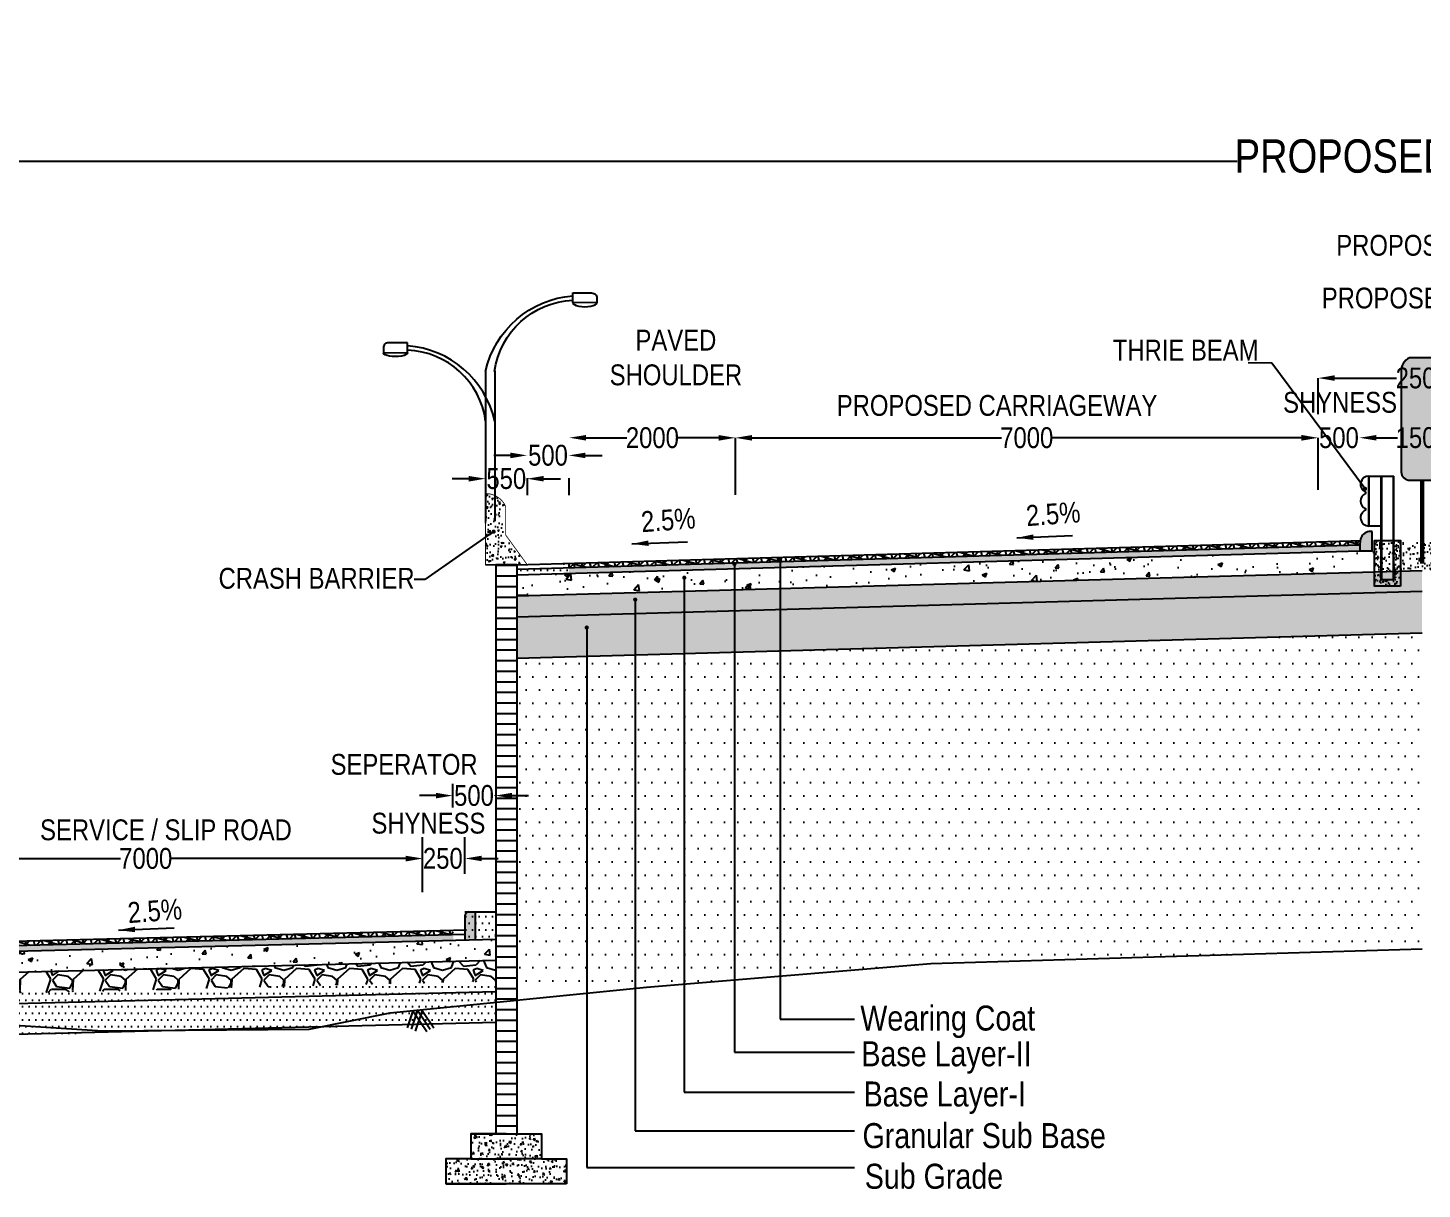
# Model space of a CAD drawing. Header units: millimetres. Extents: x 207528 to 778454, y -364692 to 101323.
# Drawn here: x 392810 to 409558, y 10590 to 24533 of the extents above; entities that cross this region are included whole.
import ezdxf

# ---------------------------------------------------------------- set-up
doc = ezdxf.new("R2010")
doc.units = ezdxf.units.MM
for name, color, linetype in [('Dim', 253, 'Continuous'), ('Dimension', 253, 'Continuous'), ('hatch', 253, 'Continuous')]:
    doc.layers.add(name, color=color, linetype=linetype)
doc.styles.add('DIM', font='ARIALN.TTF', dxfattribs={"height": 250})
doc.styles.add('STRIP PLAN STYLE', font='ARIALN.TTF')
doc.dimstyles.new('DIM', dxfattribs={"dimtxt": 250, "dimasz": 200, "dimexe": 0.18, "dimexo": 0.0625, "dimgap": 0.09, "dimtad": 0, "dimtih": 1, "dimtoh": 1, "dimdec": 0, "dimzin": 0, "dimdsep": 46, "dimtxsty": 'DIM', "dimcen": 0.09, "dimclrd": 256, "dimclrt": 7, "dimadec": 0, "dimazin": 0, "dimtfac": 1, "dimtdec": 0, "dimtofl": 0, "dimtmove": 0, "dimatfit": 3, "dimfxl": 1, "dimtolj": 1, "dimtzin": 0, "dimarcsym": 0})
doc.dimstyles.new('new', dxfattribs={"dimtxt": 150, "dimasz": 150, "dimexe": 100, "dimexo": 0.1, "dimgap": 0.09, "dimtad": 0, "dimtih": 1, "dimtoh": 1, "dimdec": 0, "dimzin": 0, "dimdsep": 46, "dimtxsty": 'DIM', "dimcen": 0.09, "dimclrd": 256, "dimclrt": 252, "dimadec": 0, "dimazin": 0, "dimtfac": 1, "dimtdec": 0, "dimtofl": 0, "dimtmove": 0, "dimatfit": 3, "dimfxl": 1, "dimtolj": 1, "dimtzin": 0, "dimlwd": -1, "dimarcsym": 0})

# ---------------------------------------------------------------- blocks, each defined once
blk = doc.blocks.new('*D176')
at = {"layer": 'Defpoints', "color": 0, "transparency": 16777216}
for p in [(401309, 19611), (401309, 18925), (408309, 18986)]:
    blk.add_point(p, dxfattribs=at)
at = {"layer": 'Dim', "color": 0, "lineweight": -2, "transparency": 16777216}
for p, q in [((401309, 18925), (401309, 19611)), ((408309, 18986), (408309, 19611))]:
    blk.add_line(p, q, dxfattribs=at)
at = {"layer": 'Dim', "lineweight": -2, "transparency": 16777216}
for p, q in [((401509, 19611), (404504, 19611)), ((408109, 19611), (405114, 19611))]:
    blk.add_line(p, q, dxfattribs=at)
at = {"layer": 'Dim', "transparency": 16777216}
for points in [[(401509, 19644), (401509, 19577), (401309, 19611)], [(408109, 19644), (408109, 19577), (408309, 19611)]]:
    blk.add_solid(points, dxfattribs=at)
at = {"layer": 'Dim', "color": 7, "transparency": 16777216, "insert": (404809, 19611), "char_height": 250, "attachment_point": 5, "style": 'DIM'}
blk.add_mtext('\\A1;7000', dxfattribs=at)
blk = doc.blocks.new('*D177')
at = {"layer": 'Defpoints', "color": 0, "transparency": 16777216}
for p in [(399315, 19612), (399315, 19612), (401309, 19611)]:
    blk.add_point(p, dxfattribs=at)
at = {"layer": 'Dim', "color": 0, "lineweight": -2, "transparency": 16777216}
for p, q in [((399315, 19612), (399315, 19612)), ((401309, 19611), (401309, 19611))]:
    blk.add_line(p, q, dxfattribs=at)
at = {"layer": 'Dim', "lineweight": -2, "transparency": 16777216}
for p, q in [((399515, 19612), (400004, 19611)), ((401109, 19611), (400619, 19611))]:
    blk.add_line(p, q, dxfattribs=at)
at = {"layer": 'Dim', "transparency": 16777216}
for points in [[(399515, 19645), (399515, 19578), (399315, 19612)], [(401109, 19644), (401109, 19577), (401309, 19611)]]:
    blk.add_solid(points, dxfattribs=at)
at = {"layer": 'Dim', "color": 7, "transparency": 16777216, "insert": (400312, 19611), "char_height": 250, "attachment_point": 5, "style": 'DIM'}
blk.add_mtext('\\A1;2000', dxfattribs=at)
blk = doc.blocks.new('*D178')
at = {"layer": 'Defpoints', "color": 0, "transparency": 16777216}
for p in [(398307, 19120), (398307, 19023), (398807, 19023)]:
    blk.add_point(p, dxfattribs=at)
at = {"layer": 'Dim', "lineweight": -2, "transparency": 16777216}
for p, q in [((398107, 19120), (397907, 19120)), ((399007, 19120), (399207, 19120))]:
    blk.add_line(p, q, dxfattribs=at)
at = {"layer": 'Dim', "color": 0, "lineweight": -2, "transparency": 16777216}
for p, q in [((398307, 19118), (398307, 19120)), ((398807, 19118), (398807, 19120))]:
    blk.add_line(p, q, dxfattribs=at)
at = {"layer": 'Dim', "transparency": 16777216}
for points in [[(398107, 19153), (398107, 19086), (398307, 19120)], [(399007, 19153), (399007, 19086), (398807, 19120)]]:
    blk.add_solid(points, dxfattribs=at)
at = {"layer": 'Dim', "color": 7, "transparency": 16777216, "insert": (398557, 19120), "char_height": 250, "attachment_point": 5, "style": 'DIM'}
blk.add_mtext('\\A1;550', dxfattribs=at)
blk = doc.blocks.new('*D192')
at = {"layer": 'Defpoints', "color": 0, "transparency": 16777216}
for p in [(398807, 19400), (398807, 19126), (399308, 19126)]:
    blk.add_point(p, dxfattribs=at)
at = {"layer": 'Dim', "lineweight": -2, "transparency": 16777216}
for p, q in [((398607, 19400), (398407, 19400)), ((399508, 19400), (399708, 19400))]:
    blk.add_line(p, q, dxfattribs=at)
at = {"layer": 'Dim', "color": 0, "lineweight": -2, "transparency": 16777216}
for p, q in [((398807, 19399), (398807, 19400)), ((399308, 19399), (399308, 19400))]:
    blk.add_line(p, q, dxfattribs=at)
at = {"layer": 'Dim', "transparency": 16777216}
for points in [[(398607, 19433), (398607, 19366), (398807, 19400)], [(399508, 19433), (399508, 19366), (399308, 19400)]]:
    blk.add_solid(points, dxfattribs=at)
at = {"layer": 'Dim', "color": 7, "transparency": 16777216, "insert": (399058, 19400), "char_height": 250, "attachment_point": 5, "style": 'DIM'}
blk.add_mtext('\\A1;500', dxfattribs=at)
blk = doc.blocks.new('*D171')
at = {"layer": 'Defpoints', "color": 0, "transparency": 16777216}
for p in [(432058, 22934), (387058, 22667), (432058, 22670)]:
    blk.add_point(p, dxfattribs=at)
at = {"layer": 'Dim', "color": 0, "lineweight": -2, "transparency": 16777216}
for p, q in [((387058, 22667), (387058, 22935)), ((432058, 22670), (432058, 22935))]:
    blk.add_line(p, q, dxfattribs=at)
at = {"layer": 'Dim', "lineweight": -2, "transparency": 16777216}
for p, q in [((387258, 22934), (407337, 22934)), ((431858, 22934), (414683, 22934))]:
    blk.add_line(p, q, dxfattribs=at)
at = {"layer": 'Dim', "transparency": 16777216}
for points in [[(387258, 22968), (387258, 22901), (387058, 22934)], [(431858, 22968), (431858, 22901), (432058, 22934)]]:
    blk.add_solid(points, dxfattribs=at)
at = {"layer": 'Dim', "color": 7, "transparency": 16777216, "insert": (411010, 22934), "char_height": 400, "attachment_point": 5, "style": 'STRIP PLAN STYLE'}
blk.add_mtext('\\A1;PROPOSED RIGHT OF WAY (45m)', dxfattribs=at)
blk = doc.blocks.new('*D179')
at = {"layer": 'Defpoints', "color": 0, "transparency": 16777216}
for p in [(410809, 20328), (408309, 19893), (410809, 19893)]:
    blk.add_point(p, dxfattribs=at)
at = {"layer": 'Dim', "color": 0, "lineweight": -2, "transparency": 16777216}
for p, q in [((408309, 19893), (408309, 20328)), ((410809, 19893), (410809, 20328))]:
    blk.add_line(p, q, dxfattribs=at)
at = {"layer": 'Dim', "lineweight": -2, "transparency": 16777216}
for p, q in [((408509, 20328), (409252, 20328)), ((410609, 20328), (409867, 20328))]:
    blk.add_line(p, q, dxfattribs=at)
at = {"layer": 'Dim', "transparency": 16777216}
for points in [[(408509, 20362), (408509, 20295), (408309, 20328)], [(410609, 20362), (410609, 20295), (410809, 20328)]]:
    blk.add_solid(points, dxfattribs=at)
at = {"layer": 'Dim', "color": 7, "transparency": 16777216, "insert": (409559, 20328), "char_height": 250, "attachment_point": 5, "style": 'DIM'}
blk.add_mtext('\\A1;2500', dxfattribs=at)
blk = doc.blocks.new('*D181')
at = {"layer": 'Defpoints', "color": 0, "transparency": 16777216}
for p in [(408309, 19611), (408309, 19425), (408809, 19425)]:
    blk.add_point(p, dxfattribs=at)
at = {"layer": 'Dim', "lineweight": -2, "transparency": 16777216}
for p, q in [((408109, 19611), (407909, 19611)), ((409009, 19611), (409209, 19611))]:
    blk.add_line(p, q, dxfattribs=at)
at = {"layer": 'Dim', "color": 0, "lineweight": -2, "transparency": 16777216}
for p, q in [((408309, 19610), (408309, 19611)), ((408809, 19610), (408809, 19611))]:
    blk.add_line(p, q, dxfattribs=at)
at = {"layer": 'Dim', "transparency": 16777216}
for points in [[(408109, 19645), (408109, 19578), (408309, 19611)], [(409009, 19645), (409009, 19578), (408809, 19611)]]:
    blk.add_solid(points, dxfattribs=at)
at = {"layer": 'Dim', "color": 7, "transparency": 16777216, "insert": (408559, 19611), "char_height": 250, "attachment_point": 5, "style": 'DIM'}
blk.add_mtext('\\A1;500', dxfattribs=at)
blk = doc.blocks.new('*D182')
at = {"layer": 'Defpoints', "color": 0, "transparency": 16777216}
for p in [(408809, 19612), (408809, 19425), (410309, 19425)]:
    blk.add_point(p, dxfattribs=at)
at = {"layer": 'Dim', "color": 0, "lineweight": -2, "transparency": 16777216}
for p, q in [((408809, 19611), (408809, 19612)), ((410309, 19610), (410309, 19611))]:
    blk.add_line(p, q, dxfattribs=at)
at = {"layer": 'Dim', "lineweight": -2, "transparency": 16777216}
for p, q in [((409009, 19612), (409263, 19612)), ((410109, 19611), (409855, 19611))]:
    blk.add_line(p, q, dxfattribs=at)
at = {"layer": 'Dim', "transparency": 16777216}
for points in [[(409009, 19645), (409009, 19579), (408809, 19612)], [(410109, 19645), (410109, 19578), (410309, 19611)]]:
    blk.add_solid(points, dxfattribs=at)
at = {"layer": 'Dim', "color": 7, "transparency": 16777216, "insert": (409559, 19612), "char_height": 250, "attachment_point": 5, "style": 'DIM'}
blk.add_mtext('\\A1;1500', dxfattribs=at)
blk = doc.blocks.new('*D172')
at = {"layer": 'Defpoints', "color": 0, "transparency": 16777216}
for p in [(398424, 15315), (397914, 14967), (398424, 14967)]:
    blk.add_point(p, dxfattribs=at)
at = {"layer": 'Dim', "lineweight": -2, "transparency": 16777216}
for p, q in [((397714, 15315), (397514, 15315)), ((398624, 15315), (398824, 15315))]:
    blk.add_line(p, q, dxfattribs=at)
at = {"layer": 'Dim', "color": 0, "lineweight": -2, "transparency": 16777216}
for p, q in [((397914, 15314), (397914, 15315)), ((398424, 15314), (398424, 15315))]:
    blk.add_line(p, q, dxfattribs=at)
at = {"layer": 'Dim', "transparency": 16777216}
for points in [[(397714, 15348), (397714, 15282), (397914, 15315)], [(398624, 15348), (398624, 15282), (398424, 15315)]]:
    blk.add_solid(points, dxfattribs=at)
at = {"layer": 'Dim', "color": 7, "transparency": 16777216, "insert": (398169, 15315), "char_height": 250, "attachment_point": 5, "style": 'DIM'}
blk.add_mtext('\\A1;500', dxfattribs=at)
blk = doc.blocks.new('*D173')
at = {"layer": 'Defpoints', "color": 0, "transparency": 16777216}
for p in [(391069, 14559), (391069, 14156), (397552, 14156)]:
    blk.add_point(p, dxfattribs=at)
at = {"layer": 'Dim', "color": 0, "lineweight": -2, "transparency": 16777216}
for p, q in [((391069, 14156), (391069, 14559)), ((397552, 14156), (397552, 14559))]:
    blk.add_line(p, q, dxfattribs=at)
at = {"layer": 'Dim', "lineweight": -2, "transparency": 16777216}
for p, q in [((391269, 14559), (393921, 14559)), ((397352, 14559), (394531, 14559))]:
    blk.add_line(p, q, dxfattribs=at)
at = {"layer": 'Dim', "transparency": 16777216}
for points in [[(391269, 14592), (391269, 14525), (391069, 14559)], [(397352, 14592), (397352, 14525), (397552, 14559)]]:
    blk.add_solid(points, dxfattribs=at)
at = {"layer": 'Dim', "color": 7, "transparency": 16777216, "insert": (394226, 14559), "char_height": 250, "attachment_point": 5, "style": 'DIM'}
blk.add_mtext('\\A1;7000', dxfattribs=at)
blk = doc.blocks.new('DDD')
for p, q in [((1867358, -106507), (1867129, -106509)), ((1867359, -106625), (1867358, -106507)), ((1867070, -106568), (1867071, -106627)), ((1867071, -106627), (1867359, -106625)), ((1868297, -107444), (1868295, -109214)), ((1868407, -107450), (1868407, -109214))]:
    blk.add_line(p, q)
for centre, major_axis, start_param, end_param in [((1867129, -106568), (41.7, 41.7), 0.793568, 2.364365), ((1867273, -107703), (-822, 822), 4.14637, 5.423964), ((1867323, -107580), (-343, 922), 4.488864, 5.890241)]:
    blk.add_ellipse(centre, major_axis=major_axis, ratio=1, start_param=start_param, end_param=end_param)
at = {"extrusion": (0, 0, -1)}
blk.add_ellipse((1867215, -106626), major_axis=(144, 1), ratio=0.331897, start_param=0, end_param=3.141593, dxfattribs=at)
blk = doc.blocks.new('DUAL LIGHT')
for p, q in [((1621822, -144545), (1621823, -144427)), ((1621823, -144427), (1622052, -144429)), ((1622110, -144488), (1622110, -144547)), ((1622110, -144547), (1621822, -144545)), ((1620884, -145364), (1620885, -146570)), ((1620774, -145370), (1620774, -146570))]:
    blk.add_line(p, q)
at = {"extrusion": (0, 0, -1)}
for centre, major_axis, start_param, end_param in [((1621908, -145623), (822, 822), 4.14637, 5.423964), ((1621858, -145500), (343, 922), 4.488864, 5.890241), ((1622052, -144487), (-41.7, 41.7), 0.793568, 2.364365)]:
    blk.add_ellipse(centre, major_axis=major_axis, ratio=1, start_param=start_param, end_param=end_param, dxfattribs=at)
blk.add_ellipse((1621966, -144546), major_axis=(-144, 1), ratio=0.331897, start_param=0, end_param=3.141593)
blk.add_blockref('DDD', (-247523, -37321))
blk = doc.blocks.new('*D196')
at = {"layer": 'Defpoints', "color": 0, "transparency": 16777216}
for p in [(398061, 14560), (397550, 14243), (398061, 14243)]:
    blk.add_point(p, dxfattribs=at)
at = {"layer": 'Dim', "lineweight": -2, "transparency": 16777216}
for p, q in [((397350, 14560), (397150, 14560)), ((398261, 14560), (398461, 14560))]:
    blk.add_line(p, q, dxfattribs=at)
at = {"layer": 'Dim', "color": 0, "lineweight": -2, "transparency": 16777216}
for p, q in [((397550, 14559), (397550, 14560)), ((398061, 14559), (398061, 14560))]:
    blk.add_line(p, q, dxfattribs=at)
at = {"layer": 'Dim', "transparency": 16777216}
for points in [[(397350, 14593), (397350, 14527), (397550, 14560)], [(398261, 14593), (398261, 14527), (398061, 14560)]]:
    blk.add_solid(points, dxfattribs=at)
at = {"layer": 'Dim', "color": 7, "transparency": 16777216, "insert": (397795, 14560), "char_height": 250, "attachment_point": 5, "style": 'DIM'}
blk.add_mtext('\\A1;250', dxfattribs=at)
blk = doc.blocks.new('thrie pole')
at = {"true_color": 0x939598}
h = blk.add_hatch(dxfattribs=at)
h.set_pattern_fill('AR-CONC', color=252, scale=0.7)
h.paths.add_polyline_path([(1314319, 54509), (1314169, 54509), (1314169, 54977), (1314089, 54977), (1314089, 54429), (1314399, 54429), (1314399, 54977), (1314319, 54977)])
for points in [[(1314019, 55151), (1314019, 55751)], [(1314019, 55351), (1314019, 55751)], [(1314019, 55751), (1314319, 55751)], [(1314024, 55151), (1314024, 55751)], [(1314024, 55351), (1314024, 55751)], [(1314169, 54509), (1314169, 55751)], [(1314174, 54509), (1314174, 55751)], [(1314314, 54509), (1314314, 55751)], [(1314319, 54509), (1314319, 55751)], [(1314169, 55151), (1314019, 55151)], [(1314174, 54509), (1314169, 54509)], [(1314169, 54509), (1314319, 54509)]]:
    blk.add_lwpolyline(points)
blk.add_lwpolyline([(1314399, 54429), (1314089, 54429), (1314089, 54977), (1314399, 54977)], close=True)
for centre, radius, start, end in [((1314019, 55651), 100, 90, 245.38), ((1314019, 55451), 100, 114.62, 245.38), ((1313973, 55551), 10, 294.62, 65.38), ((1314019, 55251), 100, 114.62, 270), ((1313973, 55351), 10, 294.62, 65.38)]:
    blk.add_arc(centre, radius, start, end)

msp = doc.modelspace()

# ---------------------------------------------------------------- hatches: boundary and pattern name
at = {"true_color": 0x636466}
h = msp.add_hatch(color=251, dxfattribs=at)
h.dxf.hatch_style = 1
h.paths.add_polyline_path([(408956.4, 18484.8), (408918.3, 18484.8, 0.2904632), (408818.5, 18396.3), (408809.4, 18332.9), (408809.9, 18332.9), (408809.9, 18252.9), (408956.3, 18254)])
h = msp.add_hatch()
h.set_pattern_fill('GOST_GLASS', color=41, scale=5)
h.set_pattern_definition([(45, (333710.013, -49310.318), (42.426407, -4e-15), [25, -35]), (45, (333720.62, -49310.318), (42.426407, -4e-15), [10, -50]), (45, (333710.013, -49299.712), (42.426407, -4e-15), [10, -50])])
h.paths.add_polyline_path([(408811.2, 18255), (408811.2, 18325.1), (399308.4, 18051.5), (399308.4, 17982.2)])
h = msp.add_hatch()
h.set_pattern_fill('AR-SAND', color=45, scale=2.5)
h.set_pattern_definition([(37.5, (-24541.92, -49932.92), (-4.000078, 122.35331), [0, -96.52, 0, -107.95, 0, -103.1875]), (7.5, (-24541.92, -49932.92), (112.38082, 179.206275), [0, -52.07, 0, -86.995, 0, -33.3375]), (327.5, (-24620.03, -49932.92), (197.748093, 0.359296), [0, -31.75, 0, -114.3, 0, -149.225]), (317.5, (-24620.03, -49932.92), (190.88911, 55.73233), [0, -15.875, 0, -74.93, 0, -85.725])])
h.paths.add_polyline_path([(408956.4, 18369.4), (410161.3, 18369.4), (410155.7, 18005.1), (409557.8, 18018.9), (408962.1, 18005.2)])
at = {"ltscale": 0.1}
h = msp.add_hatch(dxfattribs=at)
h.set_pattern_fill('LINE', color=256, scale=40, style=0)
h.set_pattern_definition([(0, (336454.91, 96311.76), (0, 127), [])])
h.paths.add_polyline_path([(398681.9, 18087.5), (398431.9, 18087.5), (398431.9, 12703.7), (398681.9, 12742.6)])
h.paths.add_polyline_path([(398681.9, 12742.6), (398431.9, 12703.7), (398431.9, 11253.1), (398681.9, 11253.1)])
h = msp.add_hatch(color=256)
h.dxf.hatch_style = 1
h.paths.add_polyline_path([(398058.4, 13869.5, -0.4142136), (398108.4, 13919.5), (398181.6, 13919.5), (398181.6, 13583.8), (398058.4, 13580.6)])
h = msp.add_hatch()
h.set_pattern_fill('GOST_GLASS', color=41, scale=5)
h.set_pattern_definition([(45, (296822.163, 1.86), (42.426407, -4e-15), [25, -35]), (45, (296832.77, 1.86), (42.426407, -4e-15), [10, -50]), (45, (296822.163, 12.466), (42.426407, -4e-15), [10, -50])])
h.paths.add_polyline_path([(397922.7, 13647.3), (397922.7, 13577.3), (392343.6, 13437.8), (392097.2, 13457.4), (391699, 13491.7)])
h.paths.add_polyline_path([(390558.4, 13463.2), (391699, 13491.7), (392097.2, 13457.4), (392343.6, 13437.8), (390558.4, 13393.1)])
at = {"layer": 'Dim'}
h = msp.add_hatch(color=124, dxfattribs=at)
h.dxf.hatch_style = 1
edge = h.paths.add_edge_path()
edge.add_line((409808.4, 19201.7), (409808.4, 20401.7))
edge.add_arc((409616.2, 20403.3), 192.2, 359.51681, 421.33401)
edge.add_line((409708.4, 20572), (409408.4, 20572))
edge.add_arc((409471.2, 20420.6), 163.9, 112.53079, 186.6184)
edge.add_line((409308.4, 20401.7), (409308.4, 19201.7))
edge.add_arc((409408.4, 19201.7), 100, 180, 270)
edge.add_line((409408.4, 19101.7), (409708.4, 19101.7))
edge.add_arc((409708.4, 19201.7), 100, 270, 360)
h = msp.add_hatch(dxfattribs=at)
h.set_pattern_fill('AR-CONC', color=256)
h.set_pattern_definition([(50, (334454.79, 96274.26), (182.18467, -15.93909), [19.05, -209.55]), (355, (334454.79, 96274.26), (-35.24342, 191.05685), [15.24, -167.6406]), (100.45144, (334469.97, 96272.93), (146.94125, 175.11775), [16.19, -178.09024]), (46.1842, (334454.79, 96325.06), (271.07904, -42.04233), [28.575, -314.325]), (96.63556, (334477.38, 96321.56), (237.4041, 247.4261), [24.285, -267.1356]), (351.18415, (334454.79, 96325.06), (237.4041, 247.4261), [22.86, -251.4597]), (21, (334480.19, 96312.36), (151.6144, -102.2652), [19.05, -209.55]), (326, (334480.19, 96312.36), (61.80203, 184.18797), [15.24, -167.64]), (71.45144, (334492.82, 96303.84), (213.41642, 81.92277), [16.19, -178.08994]), (37.5, (334454.785, 96274.26), (3.088603, 84.55504), [0, -165.608, 0, -170.18, 0, -168.275]), (7.5, (334454.785, 96274.26), (66.81966, 100.180575), [0, -97.028, 0, -161.798, 0, -64.135]), (327.5, (334398.143, 96274.26), (135.590595, -5.728744), [0, -63.5, 0, -198.12, 0, -262.89]), (317.5, (334372.74, 96274.26), (148.12918, 25.42649), [0, -82.55, 0, -131.572, 0, -186.69])])
h.paths.add_polyline_path([(398549.8, 18785.9), (398543.3, 18799.6), (398523.7, 18831.7), (398506.6, 18853.1), (398482.1, 18877.3), (398442.4, 18905.9), (398409.4, 18922.1), (398376.7, 18933.1), (398338.4, 18940.1), (398306.9, 18941.6), (398306.9, 18883.6), (398306.9, 18087.5), (398808.2, 18100), (398549.5, 18444)])
h = msp.add_hatch(dxfattribs=at)
h.set_pattern_fill('AR-CONC', color=256, scale=3)
h.set_pattern_definition([(50, (333710, 32192.54), (546.554, -47.8173), [57.15, -628.65]), (355, (333710, 32192.54), (-105.7303, 573.1705), [45.72, -502.9218]), (100.45144, (333755.56, 32188.56), (440.8237, 525.3533), [48.57, -534.2707]), (46.1842, (333710, 32344.94), (813.237, -126.127), [85.725, -942.975]), (96.6356, (333777.8, 32334.4), (712.212, 742.278), [72.855, -801.407]), (351.1842, (333710, 32344.94), (712.212, 742.278), [68.58, -754.379]), (21, (333786.2, 32306.84), (454.8432, -306.7956), [57.15, -628.65]), (326, (333786.2, 32306.84), (185.406, 552.564), [45.72, -502.92]), (71.45144, (333824.1, 32281.3), (640.2493, 245.7683), [48.57, -534.27]), (37.5, (333710.01, 32192.54), (9.2658, 253.6651), [0, -496.824, 0, -510.54, 0, -504.825]), (7.5, (333710, 32192.54), (200.459, 300.5417), [0, -291.084, 0, -485.394, 0, -192.405]), (327.5, (333540.09, 32192.54), (406.7718, -17.18623), [0, -190.5, 0, -594.36, 0, -788.67]), (317.5, (333463.9, 32192.54), (444.3875, 76.2795), [0, -247.65, 0, -394.716, 0, -560.07])])
h.paths.add_polyline_path([(408811.2, 17998.2), (408811.2, 18255), (398681.9, 17964.2), (398681.9, 17792.5), (398681.9, 17717.4)])
h = msp.add_hatch(dxfattribs=at)
h.set_pattern_fill('AR-CONC', color=256, scale=3)
h.set_pattern_definition([(50, (296822.16, 1.86), (546.554, -47.8173), [57.15, -628.65]), (355, (296822.16, 1.86), (-105.7303, 573.1705), [45.72, -502.9218]), (100.45144, (296867.7, -2.1), (440.8237, 525.3533), [48.57, -534.2707]), (46.1842, (296822.16, 154.26), (813.237, -126.127), [85.725, -942.975]), (96.6356, (296889.9, 143.75), (712.2124, 742.2784), [72.855, -801.407]), (351.18415, (296822.2, 154.3), (712.2124, 742.2784), [68.58, -754.379]), (21, (296898.36, 116.16), (454.8432, -306.7956), [57.15, -628.65]), (326, (296898.36, 116.16), (185.406, 552.564), [45.72, -502.92]), (71.45144, (296936.27, 90.6), (640.2493, 245.7683), [48.57, -534.2698]), (37.5, (296822.16, 1.86), (9.2658, 253.6651), [0, -496.824, 0, -510.54, 0, -504.825]), (7.5, (296822.16, 1.86), (200.459, 300.5417), [0, -291.084, 0, -485.394, 0, -192.405]), (327.5, (296652.24, 1.86), (406.7718, -17.18623), [0, -190.5, 0, -594.36, 0, -788.67]), (317.5, (296576.04, 1.86), (444.3875, 76.2795), [0, -247.65, 0, -394.716, 0, -560.07])])
h.paths.add_polyline_path([(390922.7, 13402.3), (392343.6, 13437.8), (393241.4, 13366.3), (394424.5, 13310.3), (395963, 13302.5), (397265.8, 13363.4), (398431.9, 13381.6), (398431.9, 13330.2), (390922.7, 13152.2)])
h.paths.add_polyline_path([(392343.6, 13437.8), (397922.7, 13577.3), (398431.9, 13590), (398431.9, 13381.6), (397265.8, 13363.4), (395963, 13302.5), (394424.5, 13310.3), (393241.4, 13366.3)])
at = {"layer": 'hatch'}
h = msp.add_hatch(dxfattribs=at)
h.set_pattern_fill('NET3', color=256, scale=30, angle=45)
h.set_pattern_definition([(45, (333710.01, -49310.32), (-67.35192, 67.35192), []), (105, (333710.01, -49310.32), (-92.004435, -24.65251), []), (165, (333710.01, -49310.32), (-24.65251, -92.004435), [])])
h.paths.add_polyline_path([(408811.2, 18325.3), (408811.2, 18375.1), (399308.4, 18101.9), (399308.4, 18051.5)])
h = msp.add_hatch(dxfattribs=at)
h.set_pattern_fill('DOTS', scale=50)
h.set_pattern_definition([(0, (334954.91, 32228.38), (39.6875, 79.375), [0, -79.375])])
h.paths.add_polyline_path([(399308.4, 18101.5), (398432.2, 18087.5), (398681.9, 18081.5), (398681.9, 17952.7), (399309, 17982.3)])
h = msp.add_hatch(dxfattribs=at)
h.set_pattern_fill('GRAVEL', color=11, scale=25)
h.set_pattern_definition([(228.01279, (334167.213, 32827.543), (-5080, -5715), [85.4304, -8457.621]), (184.96974, (334110.063, 32764.043), (7619.999997, 635.000036), [146.601, -14513.5122]), (132.510447, (333964.013, 32751.343), (6350.000003, -6984.999998), [103.3704, -10233.6807]), (267.27369, (333716.363, 32592.593), (635.000001, 12700), [133.501, -13216.6094]), (292.833654, (333710.013, 32459.243), (-3175, 7620), [130.9084, -12959.952]), (357.27369, (333760.813, 32338.593), (-12700, 635.000001), [133.501, -13216.6094]), (37.69424, (333894.163, 32332.243), (-8254.9999996, -6350.0000005), [176.5484, -17478.279]), (72.25533, (334033.863, 32440.193), (4445.000001, 13969.9999996), [166.68, -16501.314]), (121.429566, (334084.663, 32598.943), (-5080.000001, 8255), [133.9532, -13261.3864]), (175.23636, (334014.813, 32713.243), (6985, -635), [152.9283, -7493.484]), (222.397438, (333862.413, 32725.943), (-7620, -6985), [197.7695, -19579.193]), (138.814075, (334345.013, 32586.243), (-4445, 3810), [67.501, -6682.6415]), (171.469234, (334294.213, 32630.693), (8255, -1269.999999), [128.4205, -12713.6597]), (225, (334167.2, 32649.74), (-9e-14, -635), [89.8023, -808.2233]), (203.19859, (334122.76, 32725.94), (3175, 1270), [48.3603, -4787.6556]), (291.80141, (334078.31, 32706.89), (-635, 1905), [68.3914, -3351.188]), (30.96376, (334103.71, 32643.39), (1905, 1270), [111.08, -3591.5745]), (161.56505, (334198.96, 32700.54), (1270, -635), [80.322, -1927.7245]), (16.38954, (333710.013, 32706.893), (6350, 1905), [112.522, -11139.7067]), (70.346176, (333817.963, 32738.643), (-2540, -6985), [94.3997, -9345.554]), (293.19859, (334198.96, 32827.54), (-1270, 3175), [96.72, -4739.296]), (343.61046, (334237.063, 32738.643), (-6350, 1905), [112.522, -11139.7067]), (339.44395, (333710.01, 32313.19), (-3175, 1270), [108.509, -5316.9336]), (294.77514, (333811.613, 32275.093), (-3175.000004, 6984.999998), [90.918, -9000.8983]), (66.80141, (334205.31, 32192.54), (1270, 3175), [96.72, -4739.296]), (17.354025, (334243.413, 32281.443), (-8255, -2540), [106.4457, -10538.094]), (69.44395, (333894.16, 32192.54), (-1270, -3175), [54.2544, -5371.188]), (101.30993, (334167.21, 32192.54), (-635, 2540), [32.3787, -3205.4987]), (165.96376, (334160.86, 32224.3), (1905, -635), [130.9084, -2487.2636]), (186.009006, (334033.863, 32256.043), (6350, 635), [121.3167, -12010.341]), (303.69007, (334103.71, 32586.24), (-635, 1270), [91.581, -2197.944]), (353.157227, (334154.513, 32510.043), (10795, -1269.9999994), [159.889, -15829.0023]), (60.9454, (334313.263, 32490.993), (-2540, -4445), [65.377, -6472.348]), (90, (334345, 32548.14), (-635, 635), [38.1, -596.9]), (120.25644, (334021.163, 32275.093), (2540, -4445), [88.2167, -8733.485]), (48.01279, (333976.713, 32351.293), (5080, 5715), [170.8607, -8372.1905]), (0, (334091, 32478.3), (635, 635), [165.1, -469.9]), (325.304846, (334256.113, 32478.293), (6350.000002, -4444.999997), [100.4024, -9939.829]), (254.0546, (334338.66, 32421.14), (-635, -2540), [92.4573, -4530.4125]), (207.645975, (334313.263, 32332.243), (-12065, -6349.999999), [150.5363, -14903.116]), (175.42608, (334179.913, 32262.393), (-8255, 635), [159.2574, -15766.4616])])
h.paths.add_polyline_path([(409557.8, 17768.9), (409557.8, 18018.9), (398681.9, 17717.4), (398681.9, 17597.5), (398681.9, 17463.3)])
h = msp.add_hatch(dxfattribs=at)
h.set_pattern_fill('DOTS', color=25, scale=50)
h.set_pattern_definition([(0, (333710.01, 32192.54), (39.6875, 79.375), [0, -79.375])])
h.paths.add_polyline_path([(409557.8, 17768.9), (398681.9, 17463.3), (398681.9, 16963.2), (409557.8, 17268.7)])
h = msp.add_hatch(dxfattribs=at)
h.set_pattern_fill('DOTS', scale=100)
h.set_pattern_definition([(0, (333710.01, 96275.92), (79.375, 158.75), [0, -158.75])])
h.paths.add_polyline_path([(409557.8, 17268.7), (398681.9, 16963.2), (398681.9, 12950.5), (398170.3, 12928.8), (400239.4, 13016.4), (403656.5, 13299.5), (409557.8, 13473.9)])
h = msp.add_hatch(dxfattribs=at)
h.set_pattern_fill('DOTS', color=25, scale=50)
h.set_pattern_definition([(0, (-919512.58, 108238.32), (39.6875, 79.375), [0, -79.375])])
h.paths.add_polyline_path([(398045.9, 13580.4), (398431.3, 13590.1), (398431.3, 13916.1), (398045.9, 13916.1)])
h = msp.add_hatch(dxfattribs=at)
h.set_pattern_fill('NET3', color=256, scale=30, angle=45)
h.set_pattern_definition([(45, (296822.16, 1.86), (-67.35192, 67.35192), []), (105, (296822.16, 1.86), (-92.004435, -24.65251), []), (165, (296822.16, 1.86), (-24.65251, -92.004435), [])])
h.paths.add_polyline_path([(390558.4, 13513.2), (391248.9, 13530.4), (391699, 13491.7), (390558.4, 13463.2)])
h.paths.add_polyline_path([(397922.7, 13697.3), (397922.7, 13647.3), (391699, 13491.7), (391248.9, 13530.4)])
h = msp.add_hatch(dxfattribs=at)
h.set_pattern_fill('GRAVEL', color=11, scale=25)
h.set_pattern_definition([(228.01279, (297279.363, 636.86), (-5080, -5715), [85.4304, -8457.621]), (184.96974, (297222.213, 573.36), (7619.999997, 635.000036), [146.6012, -14513.5122]), (132.510447, (297076.163, 560.66), (6350.000003, -6984.999998), [103.3704, -10233.6807]), (267.27369, (296828.513, 401.91), (635.000001, 12700), [133.501, -13216.6094]), (292.833654, (296822.163, 268.56), (-3175, 7620), [130.9084, -12959.952]), (357.27369, (296872.963, 147.91), (-12700, 635.000001), [133.501, -13216.6094]), (37.69424, (297006.313, 141.56), (-8254.9999996, -6350.0000005), [176.5484, -17478.2788]), (72.255328, (297146.013, 249.51), (4445.000001, 13969.9999996), [166.68, -16501.314]), (121.429566, (297196.813, 408.26), (-5080.000001, 8255), [133.9532, -13261.3864]), (175.23636, (297126.963, 522.56), (6985, -635), [152.9283, -7493.4842]), (222.397438, (296974.563, 535.259), (-7619.9999998, -6985.0000003), [197.7695, -19579.193]), (138.814075, (297457.163, 395.56), (-4445, 3810), [67.501, -6682.6415]), (171.469234, (297406.363, 440.01), (8255, -1269.999999), [128.4205, -12713.6597]), (225, (297279.36, 459.06), (-9e-14, -635), [89.8023, -808.2233]), (203.19859, (297234.91, 535.26), (3175, 1270), [48.3603, -4787.6556]), (291.80141, (297190.46, 516.21), (-635, 1905), [68.3914, -3351.1882]), (30.96376, (297215.86, 452.71), (1905, 1270), [111.08, -3591.5745]), (161.56505, (297311.11, 509.86), (1270, -635), [80.3218, -1927.7245]), (16.38954, (296822.163, 516.21), (6350, 1905), [112.522, -11139.7067]), (70.346176, (296930.113, 547.96), (-2540, -6985), [94.3997, -9345.554]), (293.19859, (297311.11, 636.86), (-1270, 3175), [96.72, -4739.296]), (343.61046, (297349.213, 547.96), (-6350, 1905), [112.522, -11139.7067]), (339.443955, (296822.16, 122.51), (-3175, 1270), [108.5088, -5316.9336]), (294.77514, (296923.763, 84.41), (-3175.000004, 6984.999998), [90.918, -9000.8983]), (66.80141, (297317.46, 1.86), (1270, 3175), [96.72, -4739.296]), (17.354025, (297355.563, 90.76), (-8255, -2540), [106.4457, -10538.094]), (69.443955, (297006.31, 1.86), (-1270, -3175), [54.2544, -5371.188]), (101.30993, (297279.36, 1.86), (-635, 2540), [32.3787, -3205.4987]), (165.96376, (297273.01, 33.61), (1905, -635), [130.9084, -2487.2636]), (186.009006, (297146.013, 65.36), (6350, 635), [121.3167, -12010.3412]), (303.69007, (297215.86, 395.56), (-635, 1270), [91.581, -2197.944]), (353.157227, (297266.663, 319.36), (10795, -1269.9999994), [159.8892, -15829.0023]), (60.945396, (297425.413, 300.31), (-2540, -4445), [65.377, -6472.348]), (90, (297457.16, 357.46), (-635, 635), [38.1, -596.9]), (120.256437, (297133.313, 84.41), (2540, -4445), [88.2167, -8733.4852]), (48.01279, (297088.863, 160.61), (5080, 5715), [170.8607, -8372.1905]), (0, (297203.16, 287.6), (635, 635), [165.1, -469.9]), (325.304846, (297368.263, 287.61), (6350.000002, -4444.999997), [100.4024, -9939.8292]), (254.0546, (297450.81, 230.46), (-635, -2540), [92.4573, -4530.4125]), (207.645975, (297425.413, 141.56), (-12065.0000004, -6349.999999), [150.5363, -14903.116]), (175.42608, (297292.063, 71.71), (-8255, 635), [159.2574, -15766.4616])])
h.paths.add_polyline_path([(390558.4, 13143.1), (398042.6, 13330.2), (398431.9, 13339.9), (398431.9, 13086.3), (390558.4, 12889.4)])
h = msp.add_hatch(dxfattribs=at)
h.set_pattern_fill('DOTS', color=25, scale=50)
h.set_pattern_definition([(0, (296822.16, 1.86), (39.6875, 79.375), [0, -79.375])])
h.paths.add_polyline_path([(390558.4, 12889.4), (398292.6, 13086.3), (398431.9, 13086.3), (398431.9, 12589.7), (390558.4, 12392.8)])
h = msp.add_hatch(dxfattribs=at)
h.set_pattern_fill('AR-CONC', color=256, angle=90)
h.set_pattern_definition([(140, (336829.91, 96311.76), (15.93909, 182.18467), [19.05, -209.55]), (85, (336829.91, 96311.76), (-191.05685, -35.24342), [15.24, -167.6406]), (190.45144, (336831.24, 96326.94), (-175.11775, 146.94125), [16.19, -178.09024]), (136.1842, (336779.1, 96311.76), (42.04233, 271.07904), [28.575, -314.325]), (186.63556, (336782.61, 96334.35), (-247.4261, 237.40413), [24.285, -267.1356]), (81.18415, (336779.1, 96311.76), (-247.4261, 237.4041), [22.86, -251.4597]), (111, (336791.81, 96337.16), (102.2652, 151.6144), [19.05, -209.55]), (56, (336791.81, 96337.16), (-184.18797, 61.80203), [15.24, -167.64]), (161.45145, (336800.33, 96349.8), (-81.92277, 213.41642), [16.19, -178.08994]), (127.5, (336829.91, 96311.76), (-84.55504, 3.088603), [0, -165.608, 0, -170.18, 0, -168.275]), (97.5, (336829.91, 96311.76), (-100.180575, 66.81966), [0, -97.028, 0, -161.798, 0, -64.135]), (57.5, (336829.91, 96255.12), (5.728744, 135.590595), [0, -63.5, 0, -198.12, 0, -262.89]), (47.5, (336829.91, 96229.72), (-25.42649, 148.12918), [0, -82.55, 0, -131.572, 0, -186.69])])
h.paths.add_polyline_path([(398981.9, 11253.1), (398131.9, 11253.1), (398131.9, 10953.1), (398556.9, 10953.1), (398681.9, 10953.1), (398981.9, 10953.1)])
h.paths.add_polyline_path([(399281.9, 10953.1), (398981.9, 10953.1), (398681.9, 10953.1), (398556.9, 10953.1), (398131.9, 10953.1), (397831.9, 10953.1), (397831.9, 10653.1), (399281.9, 10653.1)])

# ---------------------------------------------------------------- linework, layer by layer
for p, q in [((398431.9, 18087.5), (398431.9, 11253.1)), ((398681.9, 18087.5), (398681.9, 11253.1)), ((398681.9, 16963.2), (409557.8, 17268.7)), ((398431.3, 13916.1), (398058.4, 13916.1)), ((398058.4, 13869.5), (398058.4, 13580.6))]:
    msp.add_line(p, q)
at = {"const_width": 10}
msp.add_lwpolyline([(398549.8, 18785.9, 0.2994805), (398306.9, 18941.6), (398306.9, 18087.5), (398808.6, 18087.5), (398549.5, 18444), (398549.8, 18785.9), (398543.3, 18799.6), (398523.7, 18831.7), (398506.6, 18853.1), (398482.1, 18877.3), (398442.4, 18905.9), (398409.4, 18922.1), (398376.7, 18933.1), (398338.4, 18940.1), (398306.9, 18941.6)], format="xyb", dxfattribs=at)
msp.add_lwpolyline([(408956.4, 18484.8), (408918.3, 18484.8, 0.2904632), (408818.5, 18396.3), (408809.3, 18332), (408809.9, 18252.9), (408956.3, 18254)], format="xyb", close=True)
at = {"const_width": 20}
for points in [[(408811.2, 18375.1), (398681.9, 18083.9)], [(398806.9, 18087.5), (398306.9, 18087.5)], [(390558.4, 13513.2), (398058.4, 13700.7)]]:
    msp.add_lwpolyline(points, dxfattribs=at)
for points in [[(398681.9, 18033.5), (408811.2, 18325.1)], [(398681.9, 17964.2), (408811.2, 18255)], [(398681.9, 17713), (409557.8, 18018.9)], [(398681.9, 17463.3), (409557.8, 17768.9)], [(398806.9, 17717.4), (398681.9, 17717.4)], [(398181.6, 13919.5), (398181.6, 13585.4)], [(390558.4, 13463.2), (398058.4, 13650.7)], [(390558.4, 13393.1), (398431.9, 13590)], [(398431.9, 13620.4), (398431.9, 13649.2)], [(390558.4, 13143.1), (398431.9, 13339.9)], [(390558.4, 12767.7), (398431.9, 12964.6)], [(398431.9, 12589.7), (390558.4, 12392.8)], [(398431.9, 11253.1), (398131.9, 11253.1), (398131.9, 10953.1)], [(398131.9, 11253.1), (398981.9, 11253.1), (398981.9, 10953.1)], [(398131.9, 10953.1), (397831.9, 10953.1), (397831.9, 10653.1)], [(398131.9, 10953.1), (398556.9, 10953.1)], [(398981.9, 10953.1), (398556.9, 10953.1)], [(398556.9, 10953.1), (398681.9, 10953.1)], [(398981.9, 10953.1), (399281.9, 10953.1), (399281.9, 10653.1)], [(399281.9, 10653.1), (397831.9, 10653.1)]]:
    msp.add_lwpolyline(points)
msp.add_arc((398108.4, 13869.5), 50, 90, 180)
at = {"layer": 'Dim'}
msp.add_lwpolyline([(409808.4, 19201.7), (409808.4, 20401.7, 0.2764658), (409708.4, 20572), (409408.4, 20572, 0.3350205), (409308.4, 20401.7), (409308.4, 19201.7, 0.4142136), (409408.4, 19101.7), (409708.4, 19101.7, 0.4142136)], format="xyb", close=True, dxfattribs=at)
for points in [[(398306.9, 19125.3), (398306.9, 18920.7)], [(398806.9, 19125.5), (398806.9, 18920.9)], [(398807, 19125.6), (398807, 18921.1)], [(399308.4, 19125.8), (399308.4, 18921.3)], [(399308.4, 19125.5), (399308.4, 18920.9)], [(399308.4, 18101.5), (399308.4, 18051.5)], [(398681.9, 18087.5), (398431.9, 18087.5)], [(397913.8, 15172.4), (397913.8, 15454.5)], [(397552.4, 14374.4), (397552.4, 14817.7)], [(398060.5, 14374.4), (398060.5, 14817.7)], [(397435, 12730.4), (397367.1, 12525.8)], [(397490.2, 12737.9), (397414.5, 12510)], [(397435, 12730.4), (397602.2, 12482)], [(397545.1, 12736.1), (397461.7, 12484.9)], [(397490.2, 12737.9), (397643.6, 12510)], [(397545.1, 12736.1), (397684.8, 12528.5)], [(398556.9, 11253.1), (398431.9, 11253.1)], [(398556.9, 11253.1), (398681.9, 11253.1)], [(398556.9, 10953.1), (398431.9, 10953.1)], [(397831.9, 10653.1), (398556.9, 10653.1)]]:
    msp.add_lwpolyline(points, dxfattribs=at)
at = {"layer": 'Dim', "color": 7, "const_width": 50}
msp.add_lwpolyline([(409558.4, 19101.7), (409558.4, 18101.7)], dxfattribs=at)
at = {"layer": 'Dimension', "linetype": 'Continuous', "ltscale": 10, "flags": 128}
msp.add_lwpolyline([(387058.4, 12392.5), (387801.2, 12484.7), (389135.1, 12519.3), (391319.9, 12549.7), (392339.5, 12578.5), (393705.5, 12491.8), (396187.8, 12512.3), (397163.3, 12704.8), (400239.4, 13016.4), (403656.5, 13299.5), (409557.8, 13473.9)], dxfattribs=at)

# ---------------------------------------------------------------- block references
at = {"xscale": -1}
msp.add_blockref('DUAL LIGHT', (2019192.2, 165179.8), dxfattribs=at)
msp.add_blockref('thrie pole', (-905100.9, -36599.9))

# ---------------------------------------------------------------- texts
at = {"layer": 'Dim', "char_height": 250, "attachment_point": 5, "style": 'DIM'}
for s, insert in [('PROPOSED C', (409481.5, 21921)), ('PROPOSED  MEDIAN', (409801.1, 21287.8)), ('PAVED \\PSHOULDER', (400594.7, 20573.6)), ('PROPOSED CARRIAGEWAY', (404452.3, 19998.1)), ('SHYNESS', (408572.6, 20035.6)), ('SEPERATOR', (397329.6, 15688.2)), ('SHYNESS', (397621.5, 14982.2)), ('SERVICE / SLIP ROAD', (394468.6, 14902.3))]:
    msp.add_mtext_dynamic_manual_height_columns(s, width=5325.312, gutter_width=1250, heights=[0], dxfattribs=dict(at, insert=insert))
at = {"layer": 'Dim', "insert": (406717.6, 20664.1), "char_height": 250, "width": 5325.312, "attachment_point": 5, "style": 'DIM'}
msp.add_mtext('THRIE BEAM', dxfattribs=at)
at = {"layer": 'Dim', "color": 7, "char_height": 250, "attachment_point": 5, "rotation": 4.21364, "style": 'DIM'}
for insert in [(400502.3, 18623.6), (405126.1, 18696.5), (394334.5, 13930.1)]:
    msp.add_mtext_dynamic_manual_height_columns('2.5%', width=5325.312, gutter_width=1250, heights=[0], dxfattribs=dict(at, insert=insert))
at = {"layer": 'Dim', "color": 7, "insert": (396278.1, 17922.2), "char_height": 250, "attachment_point": 5, "style": 'DIM'}
msp.add_mtext_dynamic_manual_height_columns('CRASH BARRIER', width=5325.312, gutter_width=1250, heights=[0], dxfattribs=at)
at = {"layer": 'Dimension', "color": 7, "char_height": 300, "attachment_point": 4, "style": 'DIM'}
for s, insert in [('\\A1;Wearing Coat  ', (402809.8, 12598.6)), ('\\A1;Base Layer-II', (402822.7, 12169.8)), ('\\A1;Base Layer-I', (402849.4, 11686.9)), ('\\A1;Granular Sub Base ', (402836, 11230.2)), ('\\A1;Sub Grade', (402863.2, 10742.3))]:
    msp.add_mtext(s, dxfattribs=dict(at, insert=insert))

# ---------------------------------------------------------------- dimensions: what is measured, and where the dimension line sits
at = {"layer": 'Dim'}
dim = msp.add_linear_dim(base=(432058.4, 22934.4), p1=(387058.4, 22667.4), p2=(432058.4, 22669.5), text='PROPOSED RIGHT OF WAY (45m)', dimstyle='DIM', override={"dimtxt": 400, "dimtxsty": 'STRIP PLAN STYLE'}, dxfattribs=at)
dim.commit()
dim.dimension.update_dxf_attribs({"geometry": '*D171', "text_midpoint": (411009.6, 22934.4), "dimtype": 160})
dim = msp.add_linear_dim(base=(410809.1, 20328.3), p1=(408309.1, 19893), p2=(410809.1, 19893), angle=0, dimstyle='DIM', dxfattribs=at)
dim.commit()
dim.dimension.update_dxf_attribs({"geometry": '*D179', "text_midpoint": (409559.1, 20328.3), "dimtype": 161})
dim = msp.add_aligned_dim(p1=(401309.1, 19610.7), p2=(399314.7, 19611.7), distance=0, text='2000', dimstyle='DIM', dxfattribs=at)
dim.commit()
dim.dimension.update_dxf_attribs({"geometry": '*D177', "text_midpoint": (400311.9, 19611.2)})
dim = msp.add_linear_dim(base=(401309.1, 19610.7), p1=(408309.1, 18985.5), p2=(401309.1, 18925), dimstyle='DIM', dxfattribs=at)
dim.commit()
dim.dimension.update_dxf_attribs({"geometry": '*D176', "text_midpoint": (404809.1, 19610.7)})
for p1, p2, picture, middle in [((408809.1, 19424.5), (408309.1, 19424.5), '*D181', (408559.1, 19611.2)), ((410309.1, 19424.5), (408809.1, 19425.2), '*D182', (409559.2, 19611.6))]:
    dim = msp.add_aligned_dim(p1=p1, p2=p2, distance=-186.7, dimstyle='DIM', override={"dimfxl": 1.25, "dimfxlon": 1}, dxfattribs=at)
    dim.commit()
    dim.dimension.update_dxf_attribs({"geometry": picture, "text_midpoint": middle})
dim = msp.add_aligned_dim(p1=(399308.4, 19125.8), p2=(398807, 19125.8), distance=-273.9, text='500', dimstyle='DIM', override={"dimfxl": 1.25, "dimfxlon": 1}, dxfattribs=at)
dim.commit()
dim.dimension.update_dxf_attribs({"geometry": '*D192', "text_midpoint": (399057.7, 19399.8)})
for base, p1, p2, angle, text, picture, middle in [((398306.9, 19119.6), (398806.9, 19023), (398306.9, 19023), 180, '550', '*D178', (398556.9, 19119.6)), ((398424, 15315.2), (397913.8, 14967.3), (398424, 14967.3), 0, '500', '*D172', (398168.9, 15315.2)), ((398060.5, 14559.9), (397550.3, 14242.7), (398060.5, 14242.7), 0, '250', '*D196', (397795.2, 14559.9))]:
    dim = msp.add_linear_dim(base=base, p1=p1, p2=p2, angle=angle, text=text, dimstyle='DIM', override={"dimfxl": 1.25, "dimfxlon": 1}, dxfattribs=at)
    dim.commit()
    dim.dimension.update_dxf_attribs({"geometry": picture, "text_midpoint": middle, "dimtype": 161})
dim = msp.add_linear_dim(base=(391069.5, 14558.5), p1=(397552.4, 14156.4), p2=(391069.5, 14156.4), angle=180, text='7000', dimstyle='DIM', dxfattribs=at)
dim.commit()
dim.dimension.update_dxf_attribs({"geometry": '*D173', "text_midpoint": (394226.1, 14558.5), "dimtype": 161})

# ---------------------------------------------------------------- leaders
for points in [[(404688.9, 18410.3), (405358.4, 18436.5)], [(400065.1, 18337.4), (400734.6, 18363.6)], [(393897.3, 13699.6), (394566.8, 13725.7)]]:
    msp.add_leader(points, dimstyle='DIM', dxfattribs=at)
at = {"layer": 'Dimension'}
for points, override in [([(408873, 18998.1), (407751.4, 20505.9), (407468.5, 20512)], {"dimasz": 50, "dimldrblk": 'Dot'}), ([(398404.9, 18484.5), (397578.8, 17910.8), (397449.9, 17910.8)], {"dimasz": 50, "dimclrd": 256, "dimldrblk": 'Dot'}), ([(401298, 18096.6), (401298, 12234.3), (402740.7, 12234.3)], {"dimasz": 50, "dimclrd": 256, "dimldrblk": 'Dot'}), ([(401846.1, 18144), (401846.1, 12631.6), (402740.7, 12631.6)], {"dimasz": 50, "dimclrd": 256, "dimldrblk": 'Dot'}), ([(400694.9, 17931.6), (400694.9, 11753.2), (402740.7, 11753.2)], {"dimasz": 50, "dimclrd": 256, "dimldrblk": 'Dot'}), ([(400105.8, 17668), (400105.8, 11290.4), (402740.7, 11290.4)], {"dimasz": 50, "dimclrd": 256, "dimldrblk": 'Dot'}), ([(399523.7, 17332.7), (399523.7, 10848.4), (402740.7, 10848.4)], {"dimasz": 50, "dimclrd": 256, "dimldrblk": 'Dot'})]:
    msp.add_leader(points, dimstyle='new', override=override, dxfattribs=at)

doc.saveas('drawing.dxf')
